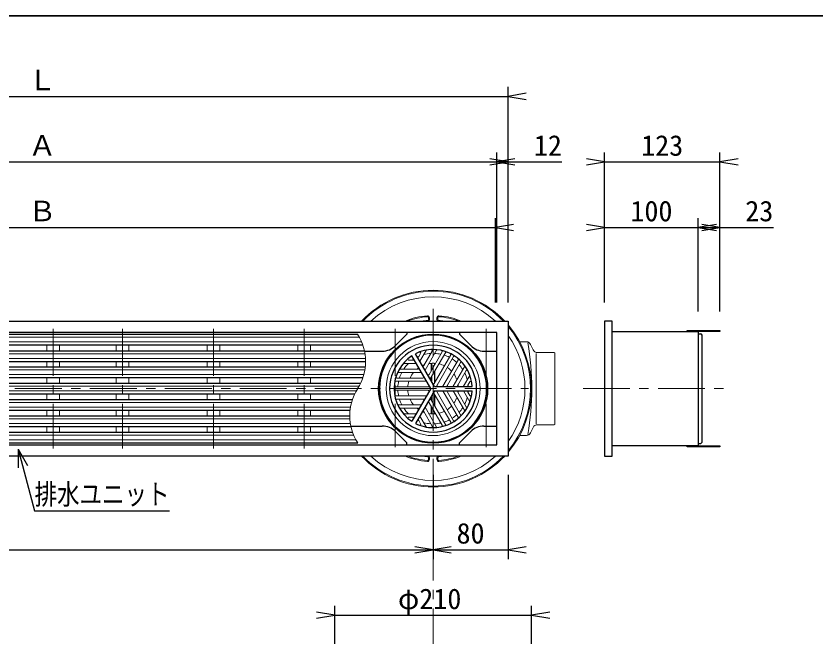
# Model space of a CAD drawing. Units: millimetres, scale not verified. Extents: x -1488 to 1365, y -1052 to 870.
# Drawn here: x -624 to 229, y 208 to 870 of the extents above; entities that cross this region are included whole.
import ezdxf
from ezdxf.enums import TextEntityAlignment as Align

# ---------------------------------------------------------------- set-up
doc = ezdxf.new("R2010")
doc.units = ezdxf.units.MM
doc.header["$LTSCALE"] = 10
doc.linetypes.add('CHAIN1', pattern=[8, 5, -1, 1, -1])
for name, color, linetype, lineweight in [('0-0_計極細', 45, 'Continuous', 15), ('0-1_計細線', 3, 'Continuous', 25), ('0-8_枠中線', 5, 'Continuous', 35)]:
    doc.layers.add(name, color=color, linetype=linetype, lineweight=lineweight)
doc.layers.add('0-5_寸法線', color=7, linetype='Continuous')
doc.styles.add('ＭＳ ゴシック', font='')
doc.styles.get('ＭＳ ゴシック').set_extended_font_data('MS Gothic')

# ---------------------------------------------------------------- blocks, each defined once
blk = doc.blocks.new('open_arrow')
at = {"color": 0, "linetype": 'Continuous', "lineweight": -2}
blk.add_lwpolyline([(7.5, 1.25), (0, 0), (7.5, -1.25)], dxfattribs=at)

msp = doc.modelspace()

# ---------------------------------------------------------------- linework, layer by layer
at = {"layer": '0-0_計極細', "linetype": 'CHAIN1'}
for p, q in [((-179.4, 557.3), (-179.4, -231.57)), ((-584.9, 535.86), (-584.9, 408.18)), ((-510.9, 535.86), (-510.9, 408.18)), ((-413.9, 535.86), (-413.9, 408.18)), ((-316.9, 535.86), (-316.9, 408.18)), ((-219.9, 535.86), (-219.9, 409.71)), ((-122.9, 535.86), (-122.9, 409.71)), ((-1105.7, 472.21), (-77.45, 472.21)), ((-19.41, 472.21), (131.15, 472.21))]:
    msp.add_line(p, q, dxfattribs=at)
at = {"layer": '0-0_計極細'}
for p, q in [((-1079.9, 527.01), (-258.03, 527.01)), ((-1079.9, 522.01), (-255.65, 522.01)), ((-591.65, 512.71), (-591.65, 518.81)), ((-578.15, 512.71), (-578.15, 518.81)), ((-517.65, 512.71), (-517.65, 518.81)), ((-504.15, 512.71), (-504.15, 518.81)), ((-420.65, 512.71), (-420.65, 518.81)), ((-407.15, 512.71), (-407.15, 518.81)), ((-323.65, 512.71), (-323.65, 518.81)), ((-310.15, 512.71), (-310.15, 518.81)), ((-186.85, 513), (-193.45, 501.56)), ((-180.29, 512.31), (-189.25, 496.8)), ((-175.62, 513.39), (-187.95, 492.03)), ((-1079.9, 509.51), (-252.15, 509.51)), ((-1079.9, 504.51), (-251.61, 504.51)), ((-192.77, 509.78), (-194.76, 506.33)), ((-169.81, 511.4), (-183.75, 487.26)), ((-165.89, 511.17), (-182.44, 482.5)), ((-160.65, 508.2), (-178.24, 477.73)), ((-157.61, 506.45), (-175.2, 475.97)), ((-591.65, 495.31), (-591.65, 501.31)), ((-578.15, 495.31), (-578.15, 501.31)), ((-517.65, 495.31), (-517.65, 501.31)), ((-504.15, 495.31), (-504.15, 501.31)), ((-420.65, 495.31), (-420.65, 501.31)), ((-407.15, 495.31), (-407.15, 501.31)), ((-323.65, 495.31), (-323.65, 501.31)), ((-310.15, 495.31), (-310.15, 501.31)), ((-211.01, 499.05), (-197.8, 499.05)), ((-205.25, 502.57), (-201.27, 502.57)), ((-181.41, 491.31), (-181.41, 499.23)), ((-180.91, 492.18), (-180.91, 499.26)), ((-177.9, 497.4), (-177.9, 499.26)), ((-177.4, 498.27), (-177.4, 499.23)), ((-152.42, 503.39), (-168.97, 474.72)), ((-150.26, 500.11), (-164.19, 475.97)), ((-145.64, 496.08), (-157.97, 474.72)), ((-1079.9, 492.11), (-252.28, 492.11)), ((-1079.9, 487.11), (-253.38, 487.11)), ((-216.96, 489.52), (-192.29, 489.52)), ((-213.69, 493.03), (-195.77, 493.03)), ((-177.9, 478.33), (-177.9, 490.37)), ((-177.4, 479.2), (-177.4, 491.24)), ((-144.23, 491.49), (-153.19, 475.97)), ((-591.65, 477.91), (-591.65, 483.91)), ((-578.15, 477.91), (-578.15, 483.91)), ((-517.65, 477.91), (-517.65, 483.91)), ((-504.15, 477.91), (-504.15, 483.91)), ((-420.65, 477.91), (-420.65, 483.91)), ((-407.15, 477.91), (-407.15, 483.91)), ((-323.65, 477.91), (-323.65, 483.91)), ((-310.15, 477.91), (-310.15, 483.91)), ((-219.9, 479.99), (-186.79, 479.99)), ((-218.14, 483.5), (-190.27, 483.5)), ((-181.41, 480.2), (-181.41, 484.29)), ((-180.91, 479.33), (-180.91, 485.16)), ((-140.35, 486.16), (-146.96, 474.72)), ((-140.19, 479.42), (-142.18, 475.97)), ((-1079.9, 474.71), (-258.42, 474.71)), ((-1079.9, 469.71), (-261.39, 469.71)), ((-219.95, 473.97), (-184.76, 473.97)), ((-219.95, 470.45), (-184.76, 470.45)), ((-152.42, 441.03), (-168.97, 469.7)), ((-145.64, 448.34), (-157.97, 469.7)), ((-140.35, 458.26), (-146.96, 469.7)), ((-591.65, 460.51), (-591.65, 466.51)), ((-578.15, 460.51), (-578.15, 466.51)), ((-517.65, 460.51), (-517.65, 466.51)), ((-504.15, 460.51), (-504.15, 466.51)), ((-420.65, 460.51), (-420.65, 466.51)), ((-407.15, 460.51), (-407.15, 466.51)), ((-323.65, 460.51), (-323.65, 466.51)), ((-310.15, 460.51), (-310.15, 466.51)), ((-219.9, 464.43), (-186.79, 464.43)), ((-165.89, 433.25), (-182.44, 461.93)), ((-181.41, 460.13), (-181.41, 464.22)), ((-180.91, 459.26), (-180.91, 465.09)), ((-160.65, 436.22), (-178.24, 466.69)), ((-177.9, 454.05), (-177.9, 466.09)), ((-177.4, 453.18), (-177.4, 465.22)), ((-157.61, 437.97), (-175.2, 468.45)), ((-150.26, 444.31), (-164.19, 468.45)), ((-144.23, 452.93), (-153.19, 468.45)), ((-140.19, 465), (-142.18, 468.45)), ((-1079.9, 457.31), (-266.43, 457.31)), ((-218.14, 460.92), (-190.27, 460.92)), ((-216.96, 454.9), (-192.29, 454.9)), ((-169.81, 433.02), (-183.75, 457.16)), ((-181.41, 445.19), (-181.41, 453.11)), ((-1079.9, 452.31), (-267.53, 452.31)), ((-591.65, 443.11), (-591.65, 449.11)), ((-578.15, 443.11), (-578.15, 449.11)), ((-517.65, 443.11), (-517.65, 449.11)), ((-504.15, 443.11), (-504.15, 449.11)), ((-420.65, 443.11), (-420.65, 449.11)), ((-407.15, 443.11), (-407.15, 449.11)), ((-323.65, 443.11), (-323.65, 449.11)), ((-310.15, 443.11), (-310.15, 449.11)), ((-213.69, 451.39), (-195.77, 451.39)), ((-211.01, 445.37), (-197.8, 445.37)), ((-180.29, 432.11), (-189.25, 447.63)), ((-175.62, 431.03), (-187.95, 452.39)), ((-180.91, 445.16), (-180.91, 452.24)), ((-177.9, 445.16), (-177.9, 447.03)), ((-177.4, 445.19), (-177.4, 446.16)), ((-1079.9, 439.91), (-268.19, 439.91)), ((-205.25, 441.86), (-201.27, 441.86)), ((-192.77, 434.64), (-194.76, 438.09)), ((-186.85, 431.42), (-193.45, 442.86)), ((-1079.9, 434.91), (-267.66, 434.91)), ((-591.65, 425.61), (-591.65, 431.71)), ((-578.15, 425.61), (-578.15, 431.71)), ((-517.65, 425.61), (-517.65, 431.71)), ((-504.15, 425.61), (-504.15, 431.71)), ((-420.65, 425.61), (-420.65, 431.71)), ((-407.15, 425.61), (-407.15, 431.71)), ((-323.65, 425.61), (-323.65, 431.71)), ((-310.15, 425.61), (-310.15, 431.71)), ((-1079.9, 422.41), (-264.15, 422.41)), ((-1079.9, 417.41), (-261.77, 417.41))]:
    msp.add_line(p, q, dxfattribs=at)
for centre, radius, start, end in [((-305.83, 501.21), 54.31, 327.72738, 32.27262), ((-179.4, 472.21), 50.15, 90, 270), ((-179.4, 472.21), 50.15, 270, 90), ((-186.41, 512.75), 0.502, 99.81001, 150), ((-181.16, 512.81), 1, 330, 92.48216), ((-175.18, 513.14), 0.502, 84.11294, 150), ((-170.68, 511.9), 1, 330, 77.60597), ((-205.25, 503.57), 1, 129.50177, 270), ((-201.27, 503.57), 1, 270, 30), ((-195.62, 506.83), 1, 210, 330), ((-179.4, 472.21), 37.63, 113.77152, 116.31965), ((-193.63, 510.28), 1, 330, 110.49823), ((-179.4, 472.21), 37.63, 93.59599, 105.50678), ((-179.4, 472.21), 37.63, 77.4576, 87.38711), ((-179.4, 472.21), 37.63, 77.4576, 87.38711), ((-179.4, 472.21), 37.63, 62.67477, 71.92708), ((-165.46, 510.92), 0.502, 70.18513, 150), ((-161.52, 508.71), 1, 330, 63.89345), ((-179.4, 472.21), 37.63, 48.07292, 57.32523), ((-156.74, 505.95), 1, 56.10655, 150), ((-152.85, 503.64), 0.502, 330, 49.81487), ((-211.01, 498.55), 0.502, 90, 140.18999), ((-179.4, 472.21), 37.63, 134.49322, 146.404), ((-179.4, 472.21), 37.63, 123.68035, 126.22848), ((-197.8, 498.55), 0.502, 30, 90), ((-193.02, 501.31), 0.502, 150, 210), ((-190.12, 497.3), 1, 210, 330), ((-179.4, 472.21), 27.09, 110.22104, 115.21981), ((-179.4, 472.21), 27.09, 84.62432, 99.70902), ((-179.4, 472.21), 27.09, 84.62432, 90), ((-179.4, 472.21), 27.09, 63.71622, 76.68065), ((-179.4, 472.21), 37.63, 32.61289, 42.5424), ((-149.39, 499.61), 1, 42.39403, 150), ((-146.07, 496.33), 0.502, 330, 35.88706), ((-216.96, 489.02), 0.502, 90, 155.88706), ((-179.4, 472.21), 37.63, 152.61289, 162.5424), ((-213.69, 494.04), 1, 147.51784, 270), ((-179.4, 472.21), 27.09, 140.29098, 155.37568), ((-179.4, 472.21), 27.09, 124.78019, 129.77896), ((-195.77, 494.04), 1, 270, 30), ((-192.29, 489.02), 0.502, 30, 90), ((-187.51, 491.78), 0.502, 150, 210), ((-184.62, 487.76), 1, 210, 330), ((-179.4, 472.21), 27.09, 43.31935, 56.28378), ((-179.4, 472.21), 27.09, 20.29098, 35.37568), ((-179.4, 472.21), 37.63, 14.49322, 26.40401), ((-143.36, 490.99), 1, 27.51784, 150), ((-219.9, 479.49), 0.502, 89.99378, 169.80868), ((-218.14, 484.5), 1, 162.39403, 270), ((-179.4, 472.21), 37.63, 168.07292, 177.32523), ((-179.4, 472.21), 27.09, 163.31935, 176.28378), ((-190.27, 484.5), 1, 270, 30), ((-186.79, 479.49), 0.502, 30, 90), ((-182.01, 482.25), 0.502, 150, 210), ((-139.32, 478.92), 1, 9.50177, 150), ((-213.98, 443.21), 54.31, 147.72738, 212.27262), ((-219.95, 474.97), 1, 176.10043, 269.99386), ((-219.95, 469.45), 1, 90, 183.89345), ((-179.4, 472.21), 37.63, 182.67477, 191.92708), ((-179.4, 472.21), 27.09, 183.71622, 196.68065), ((-184.76, 474.97), 1, 270, 30), ((-184.76, 469.45), 1, 330, 90), ((-179.11, 478.23), 1, 210, 330), ((-179.11, 478.23), 1, 253.22135, 330), ((-174.33, 475.47), 1, 150, 270), ((-174.33, 468.95), 1, 90, 210), ((-169.41, 474.97), 0.502, 270, 330), ((-169.41, 469.45), 0.502, 30, 90), ((-163.33, 475.47), 1, 150, 270), ((-163.33, 468.95), 1, 90, 210), ((-158.4, 474.97), 0.502, 270, 330), ((-158.4, 469.45), 0.502, 30, 90), ((-152.32, 475.47), 1, 150, 270), ((-152.32, 468.95), 1, 90, 210), ((-179.4, 472.21), 27.09, 4.78019, 9.77896), ((-179.4, 472.21), 27.09, 350.22104, 355.21981), ((-147.39, 474.97), 0.502, 270, 330), ((-147.39, 469.45), 0.502, 30, 90), ((-141.31, 475.47), 1, 150, 270), ((-141.31, 468.95), 1, 90, 210), ((-179.4, 472.21), 37.63, 3.68035, 6.22848), ((-179.4, 472.21), 37.63, 353.77152, 356.31965), ((-219.9, 464.94), 0.502, 190.17883, 269.99383), ((-186.79, 464.94), 0.502, 270, 330), ((-182.01, 462.18), 0.502, 150, 210), ((-179.11, 466.19), 1, 30, 150), ((-179.11, 466.19), 1, 30, 106.77865), ((-179.4, 472.21), 27.09, 324.62432, 339.70902), ((-179.4, 472.21), 37.63, 333.596, 345.50678), ((-139.32, 465.5), 1, 210, 350.49823), ((-218.14, 459.92), 1, 90, 197.60597), ((-216.96, 455.4), 0.502, 204.11294, 270), ((-179.4, 472.21), 37.63, 197.4576, 207.38711), ((-179.4, 472.21), 27.09, 204.62432, 219.70902), ((-192.29, 455.4), 0.502, 270, 330), ((-190.27, 459.92), 1, 330, 90), ((-187.51, 452.64), 0.502, 150, 210), ((-184.62, 456.66), 1, 30, 150), ((-179.4, 472.21), 27.09, 303.71622, 316.68065), ((-143.36, 453.43), 1, 210, 332.48216), ((-213.69, 450.38), 1, 90, 212.48216), ((-179.4, 472.21), 37.63, 213.59599, 225.50678), ((-197.8, 445.87), 0.502, 270, 330), ((-179.4, 472.21), 27.09, 230.22104, 235.21981), ((-195.77, 450.38), 1, 330, 90), ((-190.12, 447.12), 1, 30, 150), ((-179.4, 472.21), 27.09, 244.78019, 249.77896), ((-179.4, 472.21), 27.09, 260.29098, 275.37568), ((-179.4, 472.21), 27.09, 283.31935, 296.28378), ((-179.4, 472.21), 37.63, 302.67477, 311.92708), ((-179.4, 472.21), 37.63, 317.4576, 327.38711), ((-149.39, 444.81), 1, 210, 317.60597), ((-146.07, 448.09), 0.502, 324.11294, 30), ((-205.25, 440.85), 1, 90, 230.49823), ((-179.4, 472.21), 37.63, 233.77152, 236.31965), ((-201.27, 440.85), 1, 330, 90), ((-195.62, 437.59), 1, 30, 150), ((-179.4, 472.21), 37.63, 243.68035, 246.22848), ((-193.02, 443.11), 0.502, 149.99998, 210.00002), ((-179.4, 472.21), 37.63, 254.49322, 266.40401), ((-179.4, 472.21), 37.63, 272.61289, 282.5424), ((-179.4, 472.21), 37.63, 288.07292, 297.32523), ((-161.52, 435.72), 1, 296.10655, 30), ((-156.74, 438.48), 1, 210, 303.89345), ((-152.85, 440.78), 0.502, 310.18513, 30), ((-193.63, 434.14), 1, 249.50177, 30), ((-186.41, 431.67), 0.502, 210, 260.18999), ((-181.16, 431.61), 1, 267.51784, 30), ((-175.18, 431.28), 0.502, 210, 275.88706), ((-170.68, 432.52), 1, 282.39403, 30), ((-165.46, 433.5), 0.502, 210, 289.81487)]:
    msp.add_arc(centre, radius, start, end, dxfattribs=at)
at = {"layer": '0-1_計細線', "lineweight": 15}
for p, q in [((-184.4, 545.97), (-184.4, 547.97)), ((-183.4, 545.97), (-183.4, 547.97)), ((-175.4, 545.97), (-175.4, 547.97)), ((-174.4, 545.97), (-174.4, 547.97)), ((-79.87, 522.21), (-87.07, 522.21)), ((-72.64, 513.58), (-75.35, 519.34)), ((-69.32, 509.71), (-69.32, 472.21)), ((-50.4, 510.71), (-68.11, 510.71)), ((-49.4, 509.71), (-49.4, 472.21)), ((-69.32, 434.71), (-69.32, 472.21)), ((-49.4, 434.71), (-49.4, 472.21)), ((-72.64, 430.84), (-75.35, 425.08)), ((-50.4, 433.71), (-68.11, 433.71)), ((-79.87, 422.21), (-87.07, 422.21)), ((-184.4, 398.45), (-184.4, 396.45)), ((-183.4, 398.45), (-183.4, 396.45)), ((-175.4, 398.45), (-175.4, 396.45)), ((-174.4, 398.45), (-174.4, 396.45))]:
    msp.add_line(p, q, dxfattribs=at)
at = {"layer": '0-1_計細線'}
for p, q in [((-207.4, 530.21), (-219.55, 518.07)), ((-207.4, 532.21), (-207.4, 530.21)), ((11.6, 533.21), (103.6, 533.21)), ((93.6, 533.21), (93.6, 534.41)), ((103.6, 533.21), (103.6, 534.41)), ((103.6, 533.21), (103.6, 411.21)), ((104.1, 530.71), (106.1, 530.71)), ((105.6, 533.21), (105.6, 534.41)), ((107.6, 533.21), (107.6, 534.41)), ((109.6, 533.21), (109.6, 534.41)), ((123.6, 533.21), (123.6, 534.41)), ((107.6, 415.21), (107.6, 529.21)), ((-1079.9, 518.81), (-254.44, 518.81)), ((-252.64, 512.21), (-233.69, 512.21)), ((-125.12, 512.21), (-111.4, 512.21)), ((-182.01, 472.21), (-202.15, 507.09)), ((-178.1, 474.47), (-198.24, 509.35)), ((-1079.9, 501.31), (-251.51, 501.31)), ((-1079.9, 495.31), (-251.83, 495.31)), ((-1079.9, 483.91), (-254.34, 483.91)), ((-1079.9, 477.91), (-256.76, 477.91)), ((-182.01, 472.21), (-202.15, 437.33)), ((-178.1, 469.95), (-198.24, 435.07)), ((-178.1, 474.47), (-179.4, 476.73)), ((-178.1, 474.47), (-175.49, 474.47)), ((-178.1, 474.47), (-137.82, 474.47)), ((-178.1, 469.95), (-137.82, 469.95)), ((-1079.9, 466.51), (-263.04, 466.51)), ((-1079.9, 449.11), (-267.97, 449.11)), ((-1079.9, 431.71), (-267.06, 431.71)), ((-267.17, 432.21), (-233.69, 432.21)), ((-125.12, 432.21), (-111.4, 432.21)), ((-1079.9, 425.61), (-265.36, 425.61)), ((-207.4, 414.21), (-219.55, 426.35)), ((-1079.9, 414.21), (-259.9, 414.21)), ((-207.4, 412.21), (-207.4, 414.21)), ((103.6, 411.21), (11.6, 411.21)), ((93.6, 410.01), (93.6, 411.21)), ((103.6, 410.01), (103.6, 411.21)), ((104.1, 413.71), (106.1, 413.71)), ((105.6, 410.01), (105.6, 411.21)), ((107.6, 410.01), (107.6, 411.21)), ((109.6, 410.01), (109.6, 411.21)), ((123.6, 410.01), (123.6, 411.21))]:
    msp.add_line(p, q, dxfattribs=at)
for points in [[(-1093.4, 400.21), (-1093.4, 544.21), (-99.4, 544.21), (-99.4, 400.21)], [(3.6, 544.21), (3.6, 400.21), (11.6, 400.21), (11.6, 544.21)], [(-111.4, 532.21), (-1081.4, 532.21), (-1081.4, 412.21), (-111.4, 412.21)], [(91.6, 534.41), (126.6, 534.41), (126.6, 533.21), (91.6, 533.21)], [(91.6, 411.21), (126.6, 411.21), (126.6, 410.01), (91.6, 410.01)]]:
    msp.add_lwpolyline(points, close=True, dxfattribs=at)
for points in [[(-1079.9, 518.81), (-1079.9, 530.21), (-259.9, 530.21)], [(-151.4, 532.21), (-151.4, 530.21), (-139.26, 518.07)], [(-1079.9, 501.31), (-1079.9, 512.71), (-252.74, 512.71)], [(-1079.9, 449.11), (-1079.9, 460.51), (-265.46, 460.51)], [(-1079.9, 431.71), (-1079.9, 443.11), (-268.29, 443.11)], [(-151.4, 412.21), (-151.4, 414.21), (-139.26, 426.35)]]:
    msp.add_lwpolyline(points, dxfattribs=at)
msp.add_circle((-179.4, 472.21), 58.2, dxfattribs=at)
at = {"layer": '0-1_計細線', "lineweight": 15}
for centre, radius, start, end in [((-179.4, 472.21), 105, 43.29187, 136.70813), ((-179.4, 472.21), 104, 43.81312, 136.18688), ((-179.4, 472.21), 98, 47.28142, 132.71858), ((-179.4, 472.21), 78, 94.52806, 112.61971), ((-179.4, 472.21), 77, 94.52806, 110.73223), ((-185.4, 547.97), 2, 360, 94.52806), ((-185.4, 547.97), 1, 360, 94.52806), ((-173.4, 547.97), 2, 85.47194, 180), ((-173.4, 547.97), 1, 85.47194, 180), ((-179.4, 472.21), 77, 69.2388, 85.47194), ((-179.4, 472.21), 78, 67.38029, 85.47194), ((-179.4, 472.21), 73, 94.65071, 99.49415), ((-185.4, 545.97), 1, 274.65071, 360), ((-185.4, 545.97), 2, 298.58141, 360), ((-173.4, 545.97), 2, 180, 241.41859), ((-173.4, 545.97), 1, 180, 265.34929), ((-179.4, 472.21), 73, 80.50585, 85.34929), ((-179.4, 472.21), 105, 319.6327, 40.3673), ((-179.4, 472.21), 104, 320.28517, 39.71483), ((-179.4, 472.21), 98, 324.71909, 35.28091), ((-79.87, 517.21), 5, 25.2083, 90), ((-354.07, 472.21), 280, 349.95893, 10.04107), ((-68.11, 515.71), 5, 205.2083, 270), ((-50.4, 509.71), 1, 0, 90), ((-68.11, 428.71), 5, 90, 154.7917), ((-50.4, 434.71), 1, 270, 360), ((-79.87, 427.21), 5, 270, 334.7917), ((-179.4, 472.21), 105, 223.29187, 316.70813), ((-179.4, 472.21), 104, 223.81312, 316.18688), ((-179.4, 472.21), 98, 227.28142, 312.71858), ((-179.4, 472.21), 78, 247.38029, 265.47194), ((-179.4, 472.21), 77, 249.2388, 265.47194), ((-179.4, 472.21), 73, 260.50585, 265.34929), ((-185.4, 396.45), 2, 265.47194, 0), ((-185.4, 396.45), 1, 265.47194, 0), ((-185.4, 398.45), 1, 0, 85.34929), ((-185.4, 398.45), 2, 0, 61.41859), ((-173.4, 398.45), 2, 118.58141, 180), ((-173.4, 396.45), 2, 180, 274.52806), ((-173.4, 398.45), 1, 94.65071, 180), ((-173.4, 396.45), 1, 180, 274.52806), ((-179.4, 472.21), 73, 274.65071, 279.49507), ((-179.4, 472.21), 77, 274.52806, 290.7612), ((-179.4, 472.21), 78, 274.52806, 292.61971)]:
    msp.add_arc(centre, radius, start, end, dxfattribs=at)
at = {"layer": '0-1_計細線'}
for centre, radius, start, end in [((-179.4, 472.21), 57.2, 90, 270), ((-179.4, 472.21), 57.2, 270, 90), ((104.1, 531.21), 0.5, 180, 270), ((106.1, 529.21), 1.5, 0, 90), ((-233.69, 532.21), 20, 270, 315), ((-179.4, 472.21), 46.41, 90, 270), ((-179.4, 472.21), 41.65, 90, 116.89208), ((-179.4, 472.21), 46.41, 270, 90), ((-179.4, 472.21), 41.65, 3.10792, 90), ((-125.12, 532.21), 20, 225, 270), ((-179.4, 472.21), 41.65, 123.10792, 236.89208), ((-140.79, 486.41), 0.502, 330, 20.18999), ((-179.4, 472.21), 41.65, 270, 356.89208), ((-140.79, 458.01), 0.502, 339.81001, 30), ((-211.01, 445.87), 0.502, 219.81001, 270), ((-233.69, 412.21), 20, 45, 90), ((-179.4, 472.21), 41.65, 243.10792, 270), ((-125.12, 412.21), 20, 90, 135), ((104.1, 413.21), 0.5, 90, 180), ((106.1, 415.21), 1.5, 270, 360)]:
    msp.add_arc(centre, radius, start, end, dxfattribs=at)
at = {"layer": '0-5_寸法線'}
for p, q in [((-99.4, 564.21), (-99.4, 794.21)), ((-1093.4, 784.21), (-99.4, 784.21)), ((-111.4, 564.21), (-111.4, 724.21)), ((3.6, 564.21), (3.6, 724.21)), ((126.6, 554.41), (126.6, 724.21)), ((-1081.4, 714.21), (-111.4, 714.21)), ((-111.4, 714.21), (-41.89, 714.21)), ((3.6, 714.21), (126.6, 714.21)), ((-112.9, 564.21), (-112.9, 654.21)), ((3.6, 564.21), (3.6, 654.21)), ((103.6, 554.41), (103.6, 654.21)), ((126.6, 554.41), (126.6, 654.21)), ((-1079.9, 644.21), (-112.9, 644.21)), ((3.6, 644.21), (103.6, 644.21)), ((103.6, 644.21), (183.71, 644.21)), ((-622.24, 407.49), (-612.24, 390.17)), ((-622.24, 407.49), (-622.24, 387.49)), ((-179.4, 380.21), (-179.4, 290.21)), ((-99.4, 380.21), (-99.4, 290.21)), ((-1093.4, 300.21), (-179.4, 300.21)), ((-179.4, 300.21), (-99.4, 300.21)), ((-284.37, -85.79), (-284.37, 240.21)), ((-74.38, -85.79), (-74.38, 240.21)), ((-284.37, 230.21), (-74.38, 230.21))]:
    msp.add_line(p, q, dxfattribs=at)
msp.add_lwpolyline([(-622.24, 407.49), (-604.66, 341.88), (-460.66, 341.88)], dxfattribs=at)
at = {"layer": '0-8_枠中線'}
msp.add_lwpolyline([(-1365, -930), (-1365, 870), (1365, 870), (1365, -930)], close=True, dxfattribs=at)

# ---------------------------------------------------------------- block references
at = {"layer": '0-5_寸法線', "xscale": 2.58, "yscale": 2.58}
for p in [(-99.4, 784.21), (-111.4, 714.21), (126.6, 714.21), (-112.9, 644.21), (103.6, 644.21), (-179.4, 300.21), (-99.4, 300.21), (-74.38, 230.21)]:
    msp.add_blockref('open_arrow', p, dxfattribs=at)
at = {"layer": '0-5_寸法線', "xscale": 2.58, "yscale": 2.58, "rotation": 180}
for p in [(-99.4, 714.21), (3.6, 714.21), (3.6, 644.21), (126.6, 644.21), (-179.4, 300.21), (-284.37, 230.21)]:
    msp.add_blockref('open_arrow', p, dxfattribs=at)

# ---------------------------------------------------------------- texts
at = {"layer": '0-5_寸法線', "style": 'ＭＳ ゴシック'}
for s, p in [('Ｌ', (-611.4, 784.21)), ('Ａ', (-611.4, 714.21)), ('12', (-71.89, 714.21)), ('123', (42.6, 714.21)), ('Ｂ', (-611.4, 644.21)), ('100', (31.1, 644.21)), ('23', (153.71, 644.21)), ('80', (-154.4, 300.21)), ('φ210', (-216.87, 230.21))]:
    msp.add_text(s, height=21.99, dxfattribs=at).set_placement(p, align=Align.BOTTOM_LEFT)
at = {"layer": '0-5_寸法線', "style": 'ＭＳ ゴシック', "width": 0.8}
msp.add_text('排水ユニット', height=21.99, dxfattribs=at).set_placement((-604.66, 341.88), align=Align.BOTTOM_LEFT)

doc.saveas('drawing.dxf')
